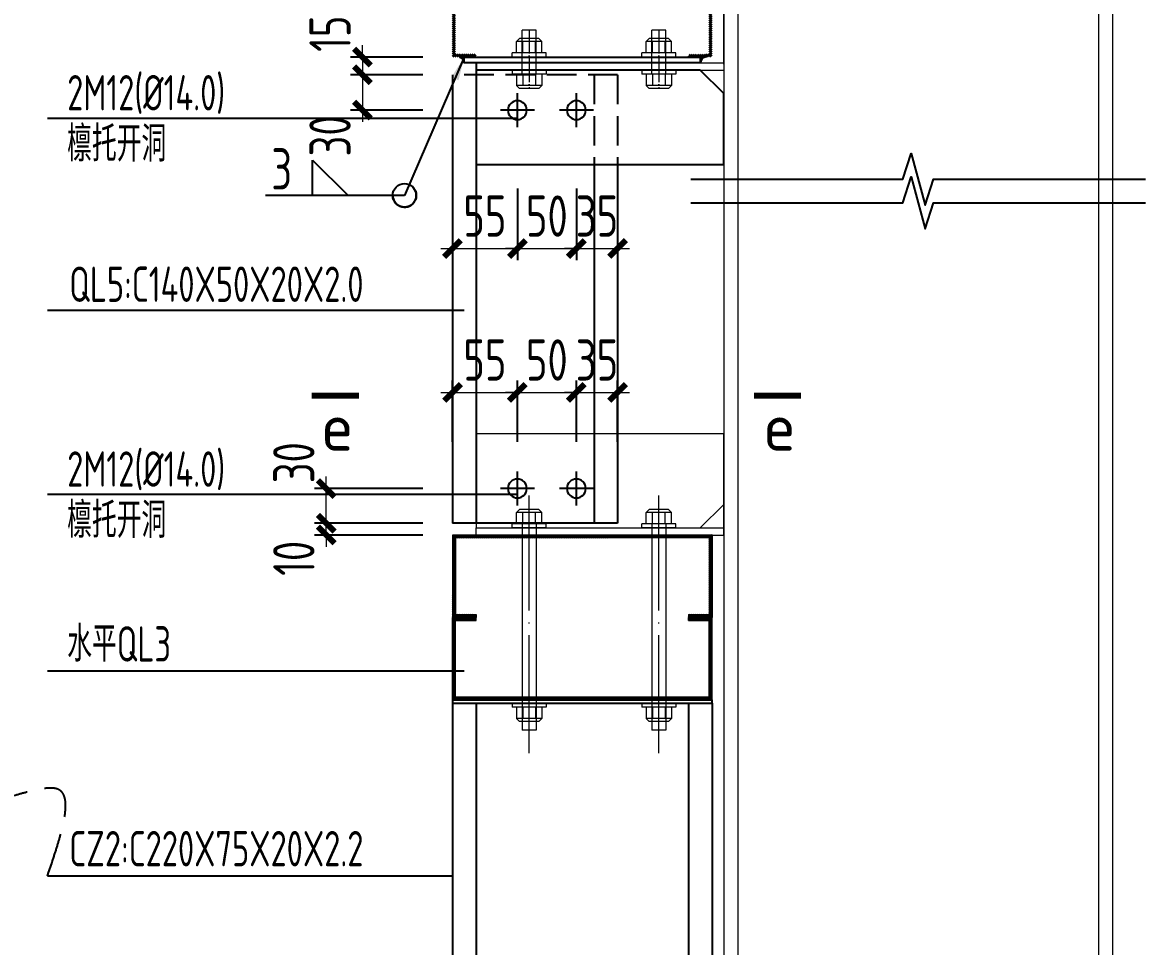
# Model space of a CAD drawing. Extents: x -2746917 to -971774, y -3334247 to -3250358.
# Drawn here: x -1447404 to -1437885, y -3304470 to -3296633 of the extents above; entities that cross this region are included whole.
import ezdxf

# ---------------------------------------------------------------- set-up
doc = ezdxf.new("R2010")
doc.units = 0
doc.header["$LTSCALE"] = 1000
doc.header["$MEASUREMENT"] = 0
doc.header["$PDMODE"] = 35
doc.linetypes.add('DASH', pattern=[0.35, 0.25, -0.1])
doc.linetypes.add('DOTE', pattern=[2.42, 2, -0.2, 0.02, -0.2])
doc.layers.get('0').update_dxf_attribs({"linetype": 'CONTINUOUS'})
doc.layers.get('Defpoints').update_dxf_attribs({"linetype": 'CONTINUOUS'})
for name, color, linetype in [('AXIS', 253, 'DOTE'), ('BEAM_CON', 4, 'CONTINUOUS'), ('COLU', 7, 'CONTINUOUS'), ('DIM', 3, 'CONTINUOUS'), ('REIN', 1, 'CONTINUOUS'), ('TDB_中实线', 7, 'CONTINUOUS'), ('TEXT', 7, 'CONTINUOUS'), ('THICK', 6, 'CONTINUOUS'), ('THIN', 7, 'CONTINUOUS'), ('WELD', 7, 'CONTINUOUS')]:
    doc.layers.add(name, color=color, linetype=linetype)
doc.layers.add('BEAM', color=7, linetype='CONTINUOUS', lineweight=13)
doc.styles.add('TSSD_Dimension', font='tssdeng.shx', dxfattribs={"width": 0.75, "bigfont": 'Hztxt.shx'})
doc.styles.add('TSSD_Label', font='tssdeng.shx', dxfattribs={"width": 0.75, "bigfont": 'hztxt.shx'})
doc.styles.add('TSSD_Rein', font='Tssdeng.shx', dxfattribs={"width": 0.75, "bigfont": 'hztxt.shx'})
doc.dimstyles.new('TSSD_10_100', dxfattribs={"dimtxt": 350, "dimasz": 100, "dimexe": 100, "dimexo": 250, "dimgap": 100, "dimtad": 1, "dimdec": 0, "dimlfac": 0.1, "dimzin": 0, "dimdsep": 46, "dimtxsty": 'TSSD_Dimension', "dimblk": 'ARCHTICK', "dimcen": 0, "dimdle": 100, "dimclrt": 7, "dimadec": 0, "dimazin": 0, "dimtfac": 1, "dimtdec": 0, "dimtix": 1, "dimtmove": 2, "dimatfit": 3, "dimldrblk": 'ARCHTICK', "dimfxl": 1, "dimtolj": 1, "dimtzin": 0, "dimlwd": 5, "dimarcsym": 0})
doc.dimstyles.new('TSSD_LEADER_STYLE_200.0', dxfattribs={"dimtxt": 700, "dimasz": 200, "dimexe": 200, "dimexo": 500, "dimgap": 0.09, "dimtad": 0, "dimtih": 1, "dimtoh": 1, "dimdec": 4, "dimzin": 0, "dimdsep": 46, "dimtxsty": 'Standard', "dimcen": 0.09, "dimdle": 200, "dimclrt": 7, "dimadec": 0, "dimazin": 0, "dimtfac": 1, "dimtdec": 4, "dimtofl": 0, "dimtmove": 0, "dimatfit": 3, "dimfxl": 1, "dimtolj": 1, "dimtzin": 0, "dimarcsym": 0})

# ---------------------------------------------------------------- blocks, each defined once
blk = doc.blocks.new('_WELD003')
at = {"color": 0, "linetype": 'ByBlock'}
blk.add_circle((0, 0), 0.5, dxfattribs=at)
blk = doc.blocks.new('_WELD004')
at = {"color": 0, "linetype": 'ByBlock'}
for p, q in [((0, 1), (1, 0)), ((0, 0), (0, 1))]:
    blk.add_line(p, q, dxfattribs=at)
blk = doc.blocks.new('A$C3073000E')
at = {"layer": 'THIN', "color": 1}
for p, q in [((-28.3, 144.9), (-28.3, -143.1)), ((115.7, 0.9), (-172.3, 0.9))]:
    blk.add_line(p, q, dxfattribs=at)
blk.add_circle((-28.3, 0.9), 80, dxfattribs=at)
blk = doc.blocks.new('_ArchTick')
at = {"color": 0, "const_width": 0.5}
blk.add_lwpolyline([(-0.707, -0.707), (0.707, 0.707)], dxfattribs=at)
blk = doc.blocks.new('*D2084')
at = {"layer": 'Defpoints', "color": 0, "ltscale": 1.5}
for p in [(-1443209.3, -3299770.6), (-1443759.3, -3300440.9), (-1443209.3, -3300440.9)]:
    blk.add_point(p, dxfattribs=at)
at = {"layer": 'DIM', "color": 0, "lineweight": -2, "ltscale": 1.5}
for p, q in [((-1443759.3, -3300190.9), (-1443759.3, -3299670.6)), ((-1443209.3, -3300190.9), (-1443209.3, -3299670.6))]:
    blk.add_line(p, q, dxfattribs=at)
at = {"layer": 'DIM', "color": 0, "lineweight": 5, "ltscale": 1.5}
blk.add_line((-1443859.3, -3299770.6), (-1443109.3, -3299770.6), dxfattribs=at)
at = {"layer": 'DIM', "color": 0, "lineweight": 5, "ltscale": 1.5, "xscale": 100, "yscale": 100, "zscale": 100, "rotation": 180}
blk.add_blockref('_ArchTick', (-1443759.3, -3299770.6), dxfattribs=at)
at = {"layer": 'DIM', "color": 0, "lineweight": 5, "ltscale": 1.5, "xscale": 100, "yscale": 100, "zscale": 100}
blk.add_blockref('_ArchTick', (-1443209.3, -3299770.6), dxfattribs=at)
at = {"layer": 'DIM', "color": 7, "ltscale": 1.5, "insert": (-1443484.3, -3299495.6), "char_height": 350, "attachment_point": 5, "style": 'TSSD_Dimension'}
blk.add_mtext('\\A1;55', dxfattribs=at)
blk = doc.blocks.new('*D2085')
at = {"layer": 'Defpoints', "color": 0, "ltscale": 1.5}
for p in [(-1442709.3, -3299770.6), (-1443209.3, -3300440.9), (-1442709.3, -3300440.9)]:
    blk.add_point(p, dxfattribs=at)
at = {"layer": 'DIM', "color": 0, "lineweight": -2, "ltscale": 1.5}
for p, q in [((-1443209.3, -3300190.9), (-1443209.3, -3299670.6)), ((-1442709.3, -3300190.9), (-1442709.3, -3299670.6))]:
    blk.add_line(p, q, dxfattribs=at)
at = {"layer": 'DIM', "color": 0, "lineweight": 5, "ltscale": 1.5}
for p, q in [((-1443209.3, -3299770.6), (-1443309.3, -3299770.6)), ((-1443209.3, -3299770.6), (-1442709.3, -3299770.6)), ((-1442709.3, -3299770.6), (-1442609.3, -3299770.6))]:
    blk.add_line(p, q, dxfattribs=at)
at = {"layer": 'DIM', "color": 0, "lineweight": 5, "ltscale": 1.5, "xscale": 100, "yscale": 100, "zscale": 100}
blk.add_blockref('_ArchTick', (-1443209.3, -3299770.6), dxfattribs=at)
at = {"layer": 'DIM', "color": 0, "lineweight": 5, "ltscale": 1.5, "xscale": 100, "yscale": 100, "zscale": 100, "rotation": 180}
blk.add_blockref('_ArchTick', (-1442709.3, -3299770.6), dxfattribs=at)
at = {"layer": 'DIM', "color": 7, "ltscale": 1.5, "insert": (-1442959.3, -3299495.6), "char_height": 350, "attachment_point": 5, "style": 'TSSD_Dimension'}
blk.add_mtext('\\A1;50', dxfattribs=at)
blk = doc.blocks.new('*D2086')
at = {"layer": 'Defpoints', "color": 0, "ltscale": 1.5}
for p in [(-1442359.3, -3299770.6), (-1442709.3, -3300440.9), (-1442359.3, -3300440.9)]:
    blk.add_point(p, dxfattribs=at)
at = {"layer": 'DIM', "color": 0, "lineweight": -2, "ltscale": 1.5}
for p, q in [((-1442709.3, -3300190.9), (-1442709.3, -3299670.6)), ((-1442359.3, -3300190.9), (-1442359.3, -3299670.6))]:
    blk.add_line(p, q, dxfattribs=at)
at = {"layer": 'DIM', "color": 0, "lineweight": 5, "ltscale": 1.5}
for p, q in [((-1442709.3, -3299770.6), (-1442809.3, -3299770.6)), ((-1442709.3, -3299770.6), (-1442359.3, -3299770.6)), ((-1442359.3, -3299770.6), (-1442259.3, -3299770.6))]:
    blk.add_line(p, q, dxfattribs=at)
at = {"layer": 'DIM', "color": 0, "lineweight": 5, "ltscale": 1.5, "xscale": 100, "yscale": 100, "zscale": 100}
blk.add_blockref('_ArchTick', (-1442709.3, -3299770.6), dxfattribs=at)
at = {"layer": 'DIM', "color": 0, "lineweight": 5, "ltscale": 1.5, "xscale": 100, "yscale": 100, "zscale": 100, "rotation": 180}
blk.add_blockref('_ArchTick', (-1442359.3, -3299770.6), dxfattribs=at)
at = {"layer": 'DIM', "color": 7, "ltscale": 1.5, "insert": (-1442534.3, -3299495.6), "char_height": 350, "attachment_point": 5, "style": 'TSSD_Dimension'}
blk.add_mtext('\\A1;35', dxfattribs=at)
blk = doc.blocks.new('*D2067')
at = {"layer": 'Defpoints', "color": 0, "ltscale": 1.5}
for p in [(-1443759.3, -3297790.7), (-1443209.3, -3297790.7), (-1443209.3, -3298549.8)]:
    blk.add_point(p, dxfattribs=at)
at = {"layer": 'DIM', "color": 0, "lineweight": -2, "ltscale": 1.5}
for p, q in [((-1443759.3, -3298040.7), (-1443759.3, -3298649.8)), ((-1443209.3, -3298040.7), (-1443209.3, -3298649.8))]:
    blk.add_line(p, q, dxfattribs=at)
at = {"layer": 'DIM', "color": 0, "lineweight": 5, "ltscale": 1.5}
blk.add_line((-1443859.3, -3298549.8), (-1443109.3, -3298549.8), dxfattribs=at)
at = {"layer": 'DIM', "color": 0, "lineweight": 5, "ltscale": 1.5, "xscale": 100, "yscale": 100, "zscale": 100, "rotation": 180}
blk.add_blockref('_ArchTick', (-1443759.3, -3298549.8), dxfattribs=at)
at = {"layer": 'DIM', "color": 0, "lineweight": 5, "ltscale": 1.5, "xscale": 100, "yscale": 100, "zscale": 100}
blk.add_blockref('_ArchTick', (-1443209.3, -3298549.8), dxfattribs=at)
at = {"layer": 'DIM', "color": 7, "ltscale": 1.5, "insert": (-1443484.3, -3298274.8), "char_height": 350, "attachment_point": 5, "style": 'TSSD_Dimension'}
blk.add_mtext('\\A1;55', dxfattribs=at)
blk = doc.blocks.new('*D2068')
at = {"layer": 'Defpoints', "color": 0, "ltscale": 1.5}
for p in [(-1443209.3, -3297790.7), (-1442709.3, -3297790.7), (-1442709.3, -3298549.8)]:
    blk.add_point(p, dxfattribs=at)
at = {"layer": 'DIM', "color": 0, "lineweight": -2, "ltscale": 1.5}
for p, q in [((-1443209.3, -3298040.7), (-1443209.3, -3298649.8)), ((-1442709.3, -3298040.7), (-1442709.3, -3298649.8))]:
    blk.add_line(p, q, dxfattribs=at)
at = {"layer": 'DIM', "color": 0, "lineweight": 5, "ltscale": 1.5}
for p, q in [((-1443209.3, -3298549.8), (-1443309.3, -3298549.8)), ((-1443209.3, -3298549.8), (-1442709.3, -3298549.8)), ((-1442709.3, -3298549.8), (-1442609.3, -3298549.8))]:
    blk.add_line(p, q, dxfattribs=at)
at = {"layer": 'DIM', "color": 0, "lineweight": 5, "ltscale": 1.5, "xscale": 100, "yscale": 100, "zscale": 100}
blk.add_blockref('_ArchTick', (-1443209.3, -3298549.8), dxfattribs=at)
at = {"layer": 'DIM', "color": 0, "lineweight": 5, "ltscale": 1.5, "xscale": 100, "yscale": 100, "zscale": 100, "rotation": 180}
blk.add_blockref('_ArchTick', (-1442709.3, -3298549.8), dxfattribs=at)
at = {"layer": 'DIM', "color": 7, "ltscale": 1.5, "insert": (-1442959.3, -3298274.8), "char_height": 350, "attachment_point": 5, "style": 'TSSD_Dimension'}
blk.add_mtext('\\A1;50', dxfattribs=at)
blk = doc.blocks.new('*D2069')
at = {"layer": 'Defpoints', "color": 0, "ltscale": 1.5}
for p in [(-1442709.3, -3297790.7), (-1442359.3, -3297790.7), (-1442359.3, -3298549.8)]:
    blk.add_point(p, dxfattribs=at)
at = {"layer": 'DIM', "color": 0, "lineweight": -2, "ltscale": 1.5}
for p, q in [((-1442709.3, -3298040.7), (-1442709.3, -3298649.8)), ((-1442359.3, -3298040.7), (-1442359.3, -3298649.8))]:
    blk.add_line(p, q, dxfattribs=at)
at = {"layer": 'DIM', "color": 0, "lineweight": 5, "ltscale": 1.5}
for p, q in [((-1442709.3, -3298549.8), (-1442809.3, -3298549.8)), ((-1442709.3, -3298549.8), (-1442359.3, -3298549.8)), ((-1442359.3, -3298549.8), (-1442259.3, -3298549.8))]:
    blk.add_line(p, q, dxfattribs=at)
at = {"layer": 'DIM', "color": 0, "lineweight": 5, "ltscale": 1.5, "xscale": 100, "yscale": 100, "zscale": 100}
blk.add_blockref('_ArchTick', (-1442709.3, -3298549.8), dxfattribs=at)
at = {"layer": 'DIM', "color": 0, "lineweight": 5, "ltscale": 1.5, "xscale": 100, "yscale": 100, "zscale": 100, "rotation": 180}
blk.add_blockref('_ArchTick', (-1442359.3, -3298549.8), dxfattribs=at)
at = {"layer": 'DIM', "color": 7, "ltscale": 1.5, "insert": (-1442534.3, -3298274.8), "char_height": 350, "attachment_point": 5, "style": 'TSSD_Dimension'}
blk.add_mtext('\\A1;35', dxfattribs=at)
blk = doc.blocks.new('*D2070')
at = {"layer": 'Defpoints', "color": 0, "ltscale": 1.5}
for p in [(-1443759.3, -3296926.5), (-1444522.3, -3297076.5), (-1443759.3, -3297076.5)]:
    blk.add_point(p, dxfattribs=at)
at = {"layer": 'DIM', "color": 0, "lineweight": 5, "ltscale": 1.5}
for p, q in [((-1444522.3, -3296926.5), (-1444522.3, -3296826.5)), ((-1444522.3, -3296926.5), (-1444522.3, -3297076.5)), ((-1444522.3, -3297076.5), (-1444522.3, -3297176.5))]:
    blk.add_line(p, q, dxfattribs=at)
at = {"layer": 'DIM', "color": 0, "lineweight": -2, "ltscale": 1.5}
for p, q in [((-1444009.3, -3296926.5), (-1444622.3, -3296926.5)), ((-1444009.3, -3297076.5), (-1444622.3, -3297076.5))]:
    blk.add_line(p, q, dxfattribs=at)
at = {"layer": 'DIM', "color": 0, "lineweight": 5, "ltscale": 1.5, "xscale": 100, "yscale": 100, "zscale": 100}
for p, rotation in [((-1444522.3, -3296926.5), 270), ((-1444522.3, -3297076.5), 90)]:
    blk.add_blockref('_ArchTick', p, dxfattribs=dict(at, rotation=rotation))
at = {"layer": 'DIM', "color": 7, "ltscale": 1.5, "insert": (-1444797.3, -3296728.4), "char_height": 350, "attachment_point": 5, "rotation": 90, "style": 'TSSD_Dimension'}
blk.add_mtext('\\A1;15', dxfattribs=at)
blk = doc.blocks.new('*D2071')
at = {"layer": 'Defpoints', "color": 0, "ltscale": 1.5}
for p in [(-1443759.3, -3297076.5), (-1444522.3, -3297376.5), (-1443759.3, -3297376.5)]:
    blk.add_point(p, dxfattribs=at)
at = {"layer": 'DIM', "color": 0, "lineweight": 5, "ltscale": 1.5}
blk.add_line((-1444522.3, -3296976.5), (-1444522.3, -3297476.5), dxfattribs=at)
at = {"layer": 'DIM', "color": 0, "lineweight": -2, "ltscale": 1.5}
for p, q in [((-1444009.3, -3297076.5), (-1444622.3, -3297076.5)), ((-1444009.3, -3297376.5), (-1444622.3, -3297376.5))]:
    blk.add_line(p, q, dxfattribs=at)
at = {"layer": 'DIM', "color": 0, "lineweight": 5, "ltscale": 1.5, "xscale": 100, "yscale": 100, "zscale": 100}
for p, rotation in [((-1444522.3, -3297076.5), 90), ((-1444522.3, -3297376.5), 270)]:
    blk.add_blockref('_ArchTick', p, dxfattribs=dict(at, rotation=rotation))
at = {"layer": 'DIM', "color": 7, "ltscale": 1.5, "insert": (-1444797.3, -3297594.8), "char_height": 350, "attachment_point": 5, "rotation": 90, "style": 'TSSD_Dimension'}
blk.add_mtext('\\A1;30', dxfattribs=at)
blk = doc.blocks.new('*D2096')
at = {"layer": 'Defpoints', "color": 0, "ltscale": 1.5}
for p in [(-1444829.2, -3300879.9), (-1443759.3, -3300879.9), (-1443759.3, -3300979.9)]:
    blk.add_point(p, dxfattribs=at)
at = {"layer": 'DIM', "color": 0, "lineweight": 5, "ltscale": 1.5}
for p, q in [((-1444829.2, -3300879.9), (-1444829.2, -3300779.9)), ((-1444829.2, -3300979.9), (-1444829.2, -3300879.9)), ((-1444829.2, -3300979.9), (-1444829.2, -3301079.9))]:
    blk.add_line(p, q, dxfattribs=at)
at = {"layer": 'DIM', "color": 0, "lineweight": -2, "ltscale": 1.5}
for p, q in [((-1444009.3, -3300879.9), (-1444929.2, -3300879.9)), ((-1444009.3, -3300979.9), (-1444929.2, -3300979.9))]:
    blk.add_line(p, q, dxfattribs=at)
at = {"layer": 'DIM', "color": 0, "lineweight": 5, "ltscale": 1.5, "xscale": 100, "yscale": 100, "zscale": 100}
for p, rotation in [((-1444829.2, -3300879.9), 270), ((-1444829.2, -3300979.9), 90)]:
    blk.add_blockref('_ArchTick', p, dxfattribs=dict(at, rotation=rotation))
at = {"layer": 'DIM', "color": 7, "ltscale": 1.5, "insert": (-1445104.2, -3301178), "char_height": 350, "attachment_point": 5, "rotation": 90, "style": 'TSSD_Dimension'}
blk.add_mtext('\\A1;10', dxfattribs=at)
blk = doc.blocks.new('*D2097')
at = {"layer": 'Defpoints', "color": 0, "ltscale": 1.5}
for p in [(-1444829.2, -3300584.9), (-1443759.3, -3300584.9), (-1443759.3, -3300879.9)]:
    blk.add_point(p, dxfattribs=at)
at = {"layer": 'DIM', "color": 0, "lineweight": 5, "ltscale": 1.5}
blk.add_line((-1444829.2, -3300979.9), (-1444829.2, -3300484.9), dxfattribs=at)
at = {"layer": 'DIM', "color": 0, "lineweight": -2, "ltscale": 1.5}
for p, q in [((-1444009.3, -3300584.9), (-1444929.2, -3300584.9)), ((-1444009.3, -3300879.9), (-1444929.2, -3300879.9))]:
    blk.add_line(p, q, dxfattribs=at)
at = {"layer": 'DIM', "color": 0, "lineweight": 5, "ltscale": 1.5, "xscale": 100, "yscale": 100, "zscale": 100}
for p, rotation in [((-1444829.2, -3300584.9), 90), ((-1444829.2, -3300879.9), 270)]:
    blk.add_blockref('_ArchTick', p, dxfattribs=dict(at, rotation=rotation))
at = {"layer": 'DIM', "color": 7, "ltscale": 1.5, "insert": (-1445104.2, -3300366.6), "char_height": 350, "attachment_point": 5, "rotation": 90, "style": 'TSSD_Dimension'}
blk.add_mtext('\\A1;30', dxfattribs=at)

msp = doc.modelspace()

# ---------------------------------------------------------------- hatches: boundary and pattern name
at = {"layer": 'COLU'}
h = msp.add_hatch(dxfattribs=at)
h.set_pattern_fill('ANSI31', color=6, scale=100, style=0)
h.set_pattern_definition([(315, (290878.253, -6634436.577), (-8.838834765, -8.838834765), [])])
h.paths.add_polyline_path([(-1443559.28, -3296926.46), (-1443759.28, -3296926.46), (-1443759.28, -3296226.46), (-1441559.28, -3296226.46), (-1441559.28, -3296926.46), (-1441759.28, -3296926.46), (-1441759.28, -3296901.46), (-1441584.28, -3296901.46), (-1441584.28, -3296251.46), (-1443734.28, -3296251.46), (-1443734.28, -3296901.46), (-1443559.28, -3296901.46)])
h = msp.add_hatch(dxfattribs=at)
h.set_pattern_fill('ANSI31', color=6, scale=100, style=0)
h.set_pattern_definition([(315, (290878.253, -6639189.988), (-8.838834765, -8.838834765), [])])
h.paths.add_polyline_path([(-1443559.28, -3301679.87), (-1443759.28, -3301679.87), (-1443759.28, -3300979.87), (-1441559.28, -3300979.87), (-1441559.28, -3301679.87), (-1441759.28, -3301679.87), (-1441759.28, -3301654.87), (-1441584.28, -3301654.87), (-1441584.28, -3301004.87), (-1443734.28, -3301004.87), (-1443734.28, -3301654.87), (-1443559.28, -3301654.87)])
h = msp.add_hatch(dxfattribs=at)
h.set_pattern_fill('ANSI31', color=6, scale=100, style=0)
h.set_pattern_definition([(45, (290878.253, 35830.24), (-8.838834765, 8.838834765), [])])
h.paths.add_polyline_path([(-1443559.28, -3301679.87), (-1443759.28, -3301679.87), (-1443759.28, -3302379.87), (-1441559.28, -3302379.87), (-1441559.28, -3301679.87), (-1441759.28, -3301679.87), (-1441759.28, -3301704.87), (-1441584.28, -3301704.87), (-1441584.28, -3302354.87), (-1443734.28, -3302354.87), (-1443734.28, -3301704.87), (-1443559.28, -3301704.87)])
at = {"layer": 'TDB_中实线', "ltscale": 1.5}
for points in [[(-1443700.85, -3296926.46), (-1443659.28, -3296926.46), (-1443659.28, -3296976.46, 0.2952958)], [(-1441617.7, -3296926.46), (-1441659.28, -3296926.46), (-1441659.28, -3296976.46, -0.2952958)]]:
    msp.add_hatch(color=256, dxfattribs=at).paths.add_polyline_path(points)

# ---------------------------------------------------------------- linework, layer by layer
at = {"layer": 'AXIS', "linetype": 'DOTE', "lineweight": 9, "ltscale": 0.1}
for p, q in [((-1443109.43, -3296697.01), (-1443109.43, -3297193.92)), ((-1442009.76, -3296697.01), (-1442009.76, -3297193.92))]:
    msp.add_line(p, q, dxfattribs=at)
at = {"layer": 'AXIS', "linetype": 'DOTE', "lineweight": 9, "ltscale": 0.5}
for p, q in [((-1443109.43, -3302830.57), (-1443109.43, -3300645.69)), ((-1442009.76, -3302830.57), (-1442009.76, -3300645.69))]:
    msp.add_line(p, q, dxfattribs=at)
at = {"layer": 'BEAM', "linetype": 'ByBlock'}
for p, q in [((-1441459.76, -3296986.46), (-1441459.76, -3296126.46)), ((-1443659.28, -3296976.46), (-1441459.76, -3296976.46)), ((-1443559.28, -3297036.46), (-1441459.76, -3297036.46)), ((-1443559.28, -3300119.87), (-1441459.76, -3300119.87)), ((-1443559.28, -3300119.87), (-1443559.28, -3300919.87)), ((-1441459.76, -3300979.87), (-1441459.76, -3300119.87)), ((-1441659.76, -3300919.87), (-1441459.76, -3300719.87)), ((-1443559.28, -3300919.87), (-1441459.76, -3300919.87)), ((-1443559.28, -3300979.87), (-1443559.28, -3300919.87)), ((-1443559.28, -3300979.87), (-1441459.76, -3300979.87))]:
    msp.add_line(p, q, dxfattribs=at)
at = {"layer": 'BEAM', "color": 8, "linetype": 'ByBlock'}
for p, q in [((-1443217.43, -3296794.46), (-1443191.97, -3296769.01)), ((-1443026.88, -3296769.01), (-1443191.97, -3296769.01)), ((-1443169.43, -3296769.01), (-1443169.43, -3296697.01)), ((-1443049.43, -3296697.01), (-1443169.43, -3296697.01)), ((-1443169.43, -3297072.46), (-1443169.43, -3296769.01)), ((-1443049.43, -3296769.01), (-1443049.43, -3296697.01)), ((-1443049.43, -3297072.46), (-1443049.43, -3296769.01)), ((-1443001.43, -3296794.46), (-1443026.88, -3296769.01)), ((-1442117.76, -3296794.46), (-1442092.3, -3296769.01)), ((-1441927.21, -3296769.01), (-1442092.3, -3296769.01)), ((-1442069.76, -3296769.01), (-1442069.76, -3296697.01)), ((-1441949.76, -3296697.01), (-1442069.76, -3296697.01)), ((-1442069.76, -3297072.46), (-1442069.76, -3296769.01)), ((-1441949.76, -3296769.01), (-1441949.76, -3296697.01)), ((-1441949.76, -3297072.46), (-1441949.76, -3296769.01)), ((-1441901.76, -3296794.46), (-1441927.21, -3296769.01)), ((-1443217.43, -3296890.46), (-1443217.43, -3296794.46)), ((-1443001.43, -3296794.46), (-1443217.43, -3296794.46)), ((-1443163.43, -3296890.46), (-1443163.43, -3296794.46)), ((-1443055.43, -3296890.46), (-1443055.43, -3296794.46)), ((-1443001.43, -3296890.46), (-1443001.43, -3296794.46)), ((-1442117.76, -3296890.46), (-1442117.76, -3296794.46)), ((-1441901.76, -3296794.46), (-1442117.76, -3296794.46)), ((-1442063.76, -3296890.46), (-1442063.76, -3296794.46)), ((-1441955.76, -3296890.46), (-1441955.76, -3296794.46)), ((-1441901.76, -3296890.46), (-1441901.76, -3296794.46)), ((-1442965.43, -3296890.46), (-1443253.43, -3296890.46)), ((-1442965.43, -3296926.46), (-1443253.43, -3296926.46)), ((-1443001.43, -3296890.46), (-1443217.43, -3296890.46)), ((-1442965.43, -3296926.46), (-1442965.43, -3296890.46)), ((-1441865.76, -3296890.46), (-1442153.76, -3296890.46)), ((-1441865.76, -3296926.46), (-1442153.76, -3296926.46)), ((-1441901.76, -3296890.46), (-1442117.76, -3296890.46)), ((-1441865.76, -3296926.46), (-1441865.76, -3296890.46)), ((-1442965.43, -3297036.46), (-1443253.43, -3297036.46)), ((-1442965.43, -3297036.46), (-1442965.43, -3297072.46)), ((-1441865.76, -3297036.46), (-1442153.76, -3297036.46)), ((-1441865.76, -3297036.46), (-1441865.76, -3297072.46)), ((-1442965.43, -3297072.46), (-1443253.43, -3297072.46)), ((-1443217.43, -3297072.46), (-1443217.43, -3297168.46)), ((-1443163.43, -3297072.46), (-1443163.43, -3297168.46)), ((-1443055.43, -3297072.46), (-1443055.43, -3297168.46)), ((-1443001.43, -3297072.46), (-1443001.43, -3297168.46)), ((-1441865.76, -3297072.46), (-1442153.76, -3297072.46)), ((-1442117.76, -3297072.46), (-1442117.76, -3297168.46)), ((-1442063.76, -3297072.46), (-1442063.76, -3297168.46)), ((-1441955.76, -3297072.46), (-1441955.76, -3297168.46)), ((-1441901.76, -3297072.46), (-1441901.76, -3297168.46)), ((-1443001.43, -3297168.46), (-1443217.43, -3297168.46)), ((-1443217.43, -3297168.46), (-1443191.97, -3297193.92)), ((-1443026.88, -3297193.92), (-1443191.97, -3297193.92)), ((-1443001.43, -3297168.46), (-1443026.88, -3297193.92)), ((-1441901.76, -3297168.46), (-1442117.76, -3297168.46)), ((-1442117.76, -3297168.46), (-1442092.3, -3297193.92)), ((-1441927.21, -3297193.92), (-1442092.3, -3297193.92)), ((-1441901.76, -3297168.46), (-1441927.21, -3297193.92)), ((-1443217.43, -3300787.87), (-1443191.97, -3300762.42)), ((-1443026.88, -3300762.42), (-1443191.97, -3300762.42)), ((-1443001.43, -3300787.87), (-1443026.88, -3300762.42)), ((-1442117.76, -3300787.87), (-1442092.3, -3300762.42)), ((-1441927.21, -3300762.42), (-1442092.3, -3300762.42)), ((-1441901.76, -3300787.87), (-1441927.21, -3300762.42)), ((-1443217.43, -3300883.87), (-1443217.43, -3300787.87)), ((-1443001.43, -3300787.87), (-1443217.43, -3300787.87)), ((-1443163.43, -3300883.87), (-1443163.43, -3300787.87)), ((-1443055.43, -3300883.87), (-1443055.43, -3300787.87)), ((-1443001.43, -3300883.87), (-1443001.43, -3300787.87)), ((-1442117.76, -3300883.87), (-1442117.76, -3300787.87)), ((-1441901.76, -3300787.87), (-1442117.76, -3300787.87)), ((-1442063.76, -3300883.87), (-1442063.76, -3300787.87)), ((-1441955.76, -3300883.87), (-1441955.76, -3300787.87)), ((-1441901.76, -3300883.87), (-1441901.76, -3300787.87)), ((-1442965.43, -3300883.87), (-1443253.43, -3300883.87)), ((-1442965.43, -3300919.87), (-1443253.43, -3300919.87)), ((-1443169.43, -3300883.87), (-1443169.43, -3302562.33)), ((-1443049.43, -3300883.87), (-1443049.43, -3302562.33)), ((-1442965.43, -3300919.87), (-1442965.43, -3300883.87)), ((-1441865.76, -3300883.87), (-1442153.76, -3300883.87)), ((-1441865.76, -3300919.87), (-1442153.76, -3300919.87)), ((-1442069.76, -3300883.87), (-1442069.76, -3302562.33)), ((-1441949.76, -3300883.87), (-1441949.76, -3302562.33)), ((-1441865.76, -3300919.87), (-1441865.76, -3300883.87)), ((-1442965.43, -3302404.87), (-1443253.43, -3302404.87)), ((-1442965.43, -3302404.87), (-1443253.43, -3302404.87)), ((-1442965.43, -3302440.87), (-1443253.43, -3302440.87)), ((-1442965.43, -3302440.87), (-1443253.43, -3302440.87)), ((-1443217.43, -3302440.87), (-1443217.43, -3302536.87)), ((-1443001.43, -3302440.87), (-1443217.43, -3302440.87)), ((-1443217.43, -3302440.87), (-1443217.43, -3302536.87)), ((-1443001.43, -3302440.87), (-1443217.43, -3302440.87)), ((-1443163.43, -3302440.87), (-1443163.43, -3302536.87)), ((-1443163.43, -3302440.87), (-1443163.43, -3302536.87)), ((-1443055.43, -3302440.87), (-1443055.43, -3302536.87)), ((-1443055.43, -3302440.87), (-1443055.43, -3302536.87)), ((-1443001.43, -3302440.87), (-1443001.43, -3302536.87)), ((-1443001.43, -3302440.87), (-1443001.43, -3302536.87)), ((-1442965.43, -3302404.87), (-1442965.43, -3302440.87)), ((-1442965.43, -3302404.87), (-1442965.43, -3302440.87)), ((-1441865.76, -3302404.87), (-1442153.76, -3302404.87)), ((-1441865.76, -3302440.87), (-1442153.76, -3302440.87)), ((-1442117.76, -3302440.87), (-1442117.76, -3302536.87)), ((-1441901.76, -3302440.87), (-1442117.76, -3302440.87)), ((-1442063.76, -3302440.87), (-1442063.76, -3302536.87)), ((-1441955.76, -3302440.87), (-1441955.76, -3302536.87)), ((-1441901.76, -3302440.87), (-1441901.76, -3302536.87)), ((-1441865.76, -3302404.87), (-1441865.76, -3302440.87)), ((-1443001.43, -3302536.87), (-1443217.43, -3302536.87)), ((-1443217.43, -3302536.87), (-1443191.97, -3302562.33)), ((-1443001.43, -3302536.87), (-1443217.43, -3302536.87)), ((-1443217.43, -3302536.87), (-1443191.97, -3302562.33)), ((-1443026.88, -3302562.33), (-1443191.97, -3302562.33)), ((-1443026.88, -3302562.33), (-1443191.97, -3302562.33)), ((-1443169.43, -3302562.33), (-1443169.43, -3302634.33)), ((-1443169.43, -3302562.33), (-1443169.43, -3302634.33)), ((-1443049.43, -3302562.33), (-1443049.43, -3302634.33)), ((-1443049.43, -3302562.33), (-1443049.43, -3302634.33)), ((-1443001.43, -3302536.87), (-1443026.88, -3302562.33)), ((-1443001.43, -3302536.87), (-1443026.88, -3302562.33)), ((-1441901.76, -3302536.87), (-1442117.76, -3302536.87)), ((-1442117.76, -3302536.87), (-1442092.3, -3302562.33)), ((-1441927.21, -3302562.33), (-1442092.3, -3302562.33)), ((-1442069.76, -3302562.33), (-1442069.76, -3302634.33)), ((-1441949.76, -3302562.33), (-1441949.76, -3302634.33)), ((-1441901.76, -3302536.87), (-1441927.21, -3302562.33)), ((-1443049.43, -3302634.33), (-1443169.43, -3302634.33)), ((-1443049.43, -3302634.33), (-1443169.43, -3302634.33)), ((-1441949.76, -3302634.33), (-1442069.76, -3302634.33))]:
    msp.add_line(p, q, dxfattribs=at)
at = {"layer": 'BEAM', "color": 6, "linetype": 'ByBlock'}
for p, q in [((-1443759.28, -3300979.87), (-1443759.28, -3301679.87)), ((-1441559.28, -3300979.87), (-1443759.28, -3300979.87)), ((-1443734.28, -3301004.87), (-1443734.28, -3301654.87)), ((-1441584.28, -3301004.87), (-1443734.28, -3301004.87)), ((-1441584.28, -3301004.87), (-1441584.28, -3301654.87)), ((-1441559.28, -3300979.87), (-1441559.28, -3301679.87)), ((-1443759.28, -3301679.87), (-1443559.28, -3301679.87)), ((-1443759.28, -3301679.87), (-1443559.28, -3301679.87)), ((-1443759.28, -3302379.87), (-1443759.28, -3301679.87)), ((-1443759.28, -3301679.87), (-1443559.28, -3301679.87)), ((-1443759.28, -3301679.87), (-1443559.28, -3301679.87)), ((-1443734.28, -3301654.87), (-1443559.28, -3301654.87)), ((-1443734.28, -3302354.87), (-1443734.28, -3301704.87)), ((-1443734.28, -3301704.87), (-1443559.28, -3301704.87)), ((-1443559.28, -3301654.87), (-1443559.28, -3301679.87)), ((-1443559.28, -3301704.87), (-1443559.28, -3301679.87)), ((-1441759.28, -3301654.87), (-1441584.28, -3301654.87)), ((-1441759.28, -3301654.87), (-1441759.28, -3301679.87)), ((-1441759.28, -3301679.87), (-1441559.28, -3301679.87)), ((-1441759.28, -3301679.87), (-1441559.28, -3301679.87)), ((-1441759.28, -3301679.87), (-1441559.28, -3301679.87)), ((-1441759.28, -3301704.87), (-1441759.28, -3301679.87)), ((-1441759.28, -3301679.87), (-1441559.28, -3301679.87)), ((-1441759.28, -3301704.87), (-1441584.28, -3301704.87)), ((-1441584.28, -3302354.87), (-1441584.28, -3301704.87)), ((-1441559.28, -3302379.87), (-1441559.28, -3301679.87)), ((-1441559.28, -3302379.87), (-1443759.28, -3302379.87)), ((-1441584.28, -3302354.87), (-1443734.28, -3302354.87))]:
    msp.add_line(p, q, dxfattribs=at)
at = {"layer": 'BEAM', "color": 8, "linetype": 'ByBlock'}
for points in [[(-1443253.43, -3296926.46), (-1443253.43, -3296890.46)], [(-1442153.76, -3296926.46), (-1442153.76, -3296890.46)], [(-1443253.43, -3297036.46), (-1443253.43, -3297072.46)], [(-1442153.76, -3297036.46), (-1442153.76, -3297072.46)], [(-1443253.43, -3300919.87), (-1443253.43, -3300883.87)], [(-1442153.76, -3300919.87), (-1442153.76, -3300883.87)], [(-1443253.43, -3302404.87), (-1443253.43, -3302440.87)], [(-1443253.43, -3302404.87), (-1443253.43, -3302440.87)], [(-1442153.76, -3302404.87), (-1442153.76, -3302440.87)]]:
    msp.add_lwpolyline(points, dxfattribs=at)
at = {"layer": 'BEAM_CON', "lineweight": 5}
for p, q in [((-1441459.76, -3288889), (-1441459.76, -3309431.67)), ((-1441339.76, -3288889), (-1441339.76, -3309431.67)), ((-1438284.54, -3288889), (-1438284.54, -3309431.67)), ((-1438164.54, -3288889), (-1438164.54, -3309431.67))]:
    msp.add_line(p, q, dxfattribs=at)
at = {"layer": 'COLU', "ltscale": 1.5}
for p, q in [((-1443559.28, -3296976.46), (-1443559.28, -3297036.46)), ((-1443209.28, -3297446.03), (-1447192.91, -3297446.03)), ((-1443659.28, -3299076.18), (-1447192.91, -3299076.18)), ((-1443209.28, -3300637.68), (-1447192.91, -3300637.68)), ((-1443659.28, -3302134.41), (-1447192.91, -3302134.41)), ((-1443759.28, -3303873.33), (-1447192.91, -3303873.33))]:
    msp.add_line(p, q, dxfattribs=at)
at = {"layer": 'COLU', "color": 4}
for p, q in [((-1443759.28, -3297076.46), (-1443759.28, -3300879.87)), ((-1443559.28, -3297076.46), (-1443559.28, -3300879.87)), ((-1442559.28, -3297836.46), (-1442559.28, -3300879.87)), ((-1442359.28, -3297836.46), (-1442359.28, -3300879.87)), ((-1443759.28, -3302404.87), (-1443759.28, -3305948.46)), ((-1443559.28, -3302404.87), (-1443559.28, -3305923.46)), ((-1441759.28, -3302404.87), (-1441759.28, -3305923.46)), ((-1441559.28, -3302404.87), (-1441559.28, -3305948.46))]:
    msp.add_line(p, q, dxfattribs=at)
at = {"layer": 'COLU'}
msp.add_lwpolyline([(-1443659.28, -3296926.46), (-1441659.28, -3296926.46), (-1441659.28, -3296976.46), (-1443659.28, -3296976.46)], close=True, dxfattribs=at)
at = {"layer": 'COLU', "ltscale": 1.5}
msp.add_lwpolyline([(-1443559.28, -3297036.46), (-1443559.28, -3297836.46), (-1441459.76, -3297836.46), (-1441459.76, -3297236.46), (-1441659.76, -3297036.46), (-1443559.28, -3297036.46)], dxfattribs=at)
at = {"layer": 'COLU', "color": 4}
msp.add_lwpolyline([(-1443759.28, -3302404.87), (-1441559.28, -3302404.87), (-1441559.28, -3302379.87), (-1443759.28, -3302379.87)], close=True, dxfattribs=at)
at = {"layer": 'COLU', "color": 8, "linetype": 'DASH', "ltscale": 1.5}
msp.add_spline([(-1447192.91, -3303873.33), (-1447090.23, -3303143.04), (-1447881.48, -3303248.96), (-1448376.42, -3302628.28)], degree=3, dxfattribs=at)
at = {"layer": 'REIN', "color": 4, "linetype": 'DASH'}
for p, q in [((-1442359.28, -3297076.46), (-1443759.28, -3297076.46)), ((-1442559.28, -3297076.46), (-1442559.28, -3297836.46)), ((-1442359.28, -3297076.46), (-1442359.28, -3297836.46))]:
    msp.add_line(p, q, dxfattribs=at)
at = {"layer": 'REIN', "color": 4}
msp.add_line((-1442359.28, -3300879.87), (-1443759.28, -3300879.87), dxfattribs=at)
at = {"layer": 'TDB_中实线', "ltscale": 1.5}
for p, q in [((-1443700.85, -3296926.46), (-1443659.28, -3296926.46)), ((-1441617.7, -3296926.46), (-1441659.28, -3296926.46))]:
    msp.add_line(p, q, dxfattribs=at)
for centre, start, end in [((-1443718.71, -3296983.59), 6.8411, 72.647699), ((-1441599.85, -3296983.59), 107.352301, 173.1589)]:
    msp.add_arc(centre, 59.85, start, end, dxfattribs=at)
at = {"layer": 'THICK', "const_width": 50, "elevation": -288}
for points in [[(-1444952.39, -3299798.28), (-1444552.39, -3299798.28)], [(-1441204.17, -3299798.28), (-1440804.17, -3299798.28)]]:
    msp.add_lwpolyline(points, dxfattribs=at)
at = {"layer": 'THIN', "ltscale": 1.5}
for points in [[(-1441739.76, -3297962.9), (-1439942.15, -3297962.9), (-1439872.15, -3297742.9), (-1439752.15, -3298182.9), (-1439682.15, -3297962.9), (-1437884.54, -3297962.9)], [(-1441739.76, -3298162.9), (-1439942.15, -3298162.9), (-1439872.15, -3297942.9), (-1439752.15, -3298382.9), (-1439682.15, -3298162.9), (-1437884.54, -3298162.9)]]:
    msp.add_lwpolyline(points, dxfattribs=at)
at = {"layer": 'WELD'}
msp.add_line((-1444165.86, -3298099.52), (-1445344.57, -3298099.52), dxfattribs=at)
msp.add_arc((-1444165.86, -3298099.52), 100, 180, 50.374282, dxfattribs=at)

# ---------------------------------------------------------------- block references
at = {"layer": 'BEAM', "linetype": 'ByBlock', "xscale": -1, "rotation": 180}
for p in [(-1443180.98, -3297375.59), (-1442680.98, -3297375.59), (-1443180.98, -3300584.01), (-1442680.98, -3300584.01)]:
    msp.add_blockref('A$C3073000E', p, dxfattribs=at)
at = {"layer": 'WELD'}
for name, p, xscale, yscale, zscale in [('_WELD004', (-1444944.57, -3298099.52), 300, 300, 300), ('_WELD003', (-1444165.86, -3298099.52), 200, 200, 200)]:
    msp.add_blockref(name, p, dxfattribs=dict(at, xscale=xscale, yscale=yscale, zscale=zscale))

# ---------------------------------------------------------------- texts
at = {"layer": 'TEXT', "lineweight": 9, "style": 'TSSD_Rein', "width": 0.7}
for s, p in [('2M12(%%C14.0)', (-1447025.31, -3297378.74, 288.92)), ('檩托开洞', (-1447025.31, -3297812.28, 288.92)), ('QL5:C140X50X20X2.0', (-1447007.87, -3299002.77, -114.28)), ('2M12(%%C14.0)', (-1447025.31, -3300570.39, 288.92)), ('檩托开洞', (-1447025.31, -3301003.93, 288.92)), ('水平QL3', (-1447025.31, -3302053.36, 288.92)), ('CZ2:C220X75X20X2.2', (-1447007.87, -3303790.09, -114.28))]:
    msp.add_text(s, height=300, dxfattribs=at).set_placement(p)
at = {"layer": 'TEXT', "style": 'TSSD_Label', "width": 0.75}
msp.add_text('3', height=350, dxfattribs=at).set_placement((-1445294.57, -3298049.52))
at = {"layer": 'THICK', "style": 'TSSD_Label'}
for p in [(-1444873.91, -3300264.34, -288), (-1441125.69, -3300264.34, -288)]:
    msp.add_text('e', height=400, dxfattribs=at).set_placement(p)

# ---------------------------------------------------------------- dimensions: what is measured, and where the dimension line sits
at = {"layer": 'DIM', "ltscale": 1.5}
for base, p1, p2, picture, middle in [((-1444522.29, -3297076.46), (-1443759.28, -3296926.46), (-1443759.28, -3297076.46), '*D2070', (-1444797.29, -3296728.35)), ((-1444522.29, -3297376.46), (-1443759.28, -3297076.46), (-1443759.28, -3297376.46), '*D2071', (-1444797.29, -3297594.76)), ((-1444829.15822069, -3300584.87372766), (-1443759.27863445, -3300879.87372766), (-1443759.27863445, -3300584.87372766), '*D2097', (-1445104.15822069, -3300366.5724456)), ((-1444829.16, -3300879.87), (-1443759.28, -3300979.87), (-1443759.28, -3300879.87), '*D2096', (-1445104.16, -3301177.98))]:
    dim = msp.add_linear_dim(base=base, p1=p1, p2=p2, angle=90, dimstyle='TSSD_10_100', dxfattribs=at)
    dim.commit()
    dim.dimension.update_dxf_attribs({"geometry": picture, "text_midpoint": middle, "dimtype": 160})
for base, p1, p2, picture, middle in [((-1443209.28, -3298549.78), (-1443759.28, -3297790.71), (-1443209.28, -3297790.71), '*D2067', (-1443484.28, -3298274.78)), ((-1442709.28, -3298549.78), (-1443209.28, -3297790.71), (-1442709.28, -3297790.71), '*D2068', (-1442959.28, -3298274.78)), ((-1442359.28, -3298549.78), (-1442709.28, -3297790.71), (-1442359.28, -3297790.71), '*D2069', (-1442534.28, -3298274.78)), ((-1443209.28, -3299770.63), (-1443759.28, -3300440.87), (-1443209.28, -3300440.87), '*D2084', (-1443484.28, -3299495.63)), ((-1442709.28, -3299770.63), (-1443209.28, -3300440.87), (-1442709.28, -3300440.87), '*D2085', (-1442959.28, -3299495.63)), ((-1442359.28, -3299770.63), (-1442709.28, -3300440.87), (-1442359.28, -3300440.87), '*D2086', (-1442534.28, -3299495.63))]:
    dim = msp.add_linear_dim(base=base, p1=p1, p2=p2, dimstyle='TSSD_10_100', dxfattribs=at)
    dim.commit()
    dim.dimension.update_dxf_attribs({"geometry": picture, "text_midpoint": middle})

# ---------------------------------------------------------------- leaders
at = {"layer": 'WELD'}
msp.add_leader([(-1443659.28, -3296926.46), (-1444165.86, -3298099.52)], dimstyle='TSSD_LEADER_STYLE_200.0', dxfattribs=at)

doc.saveas('drawing.dxf')
